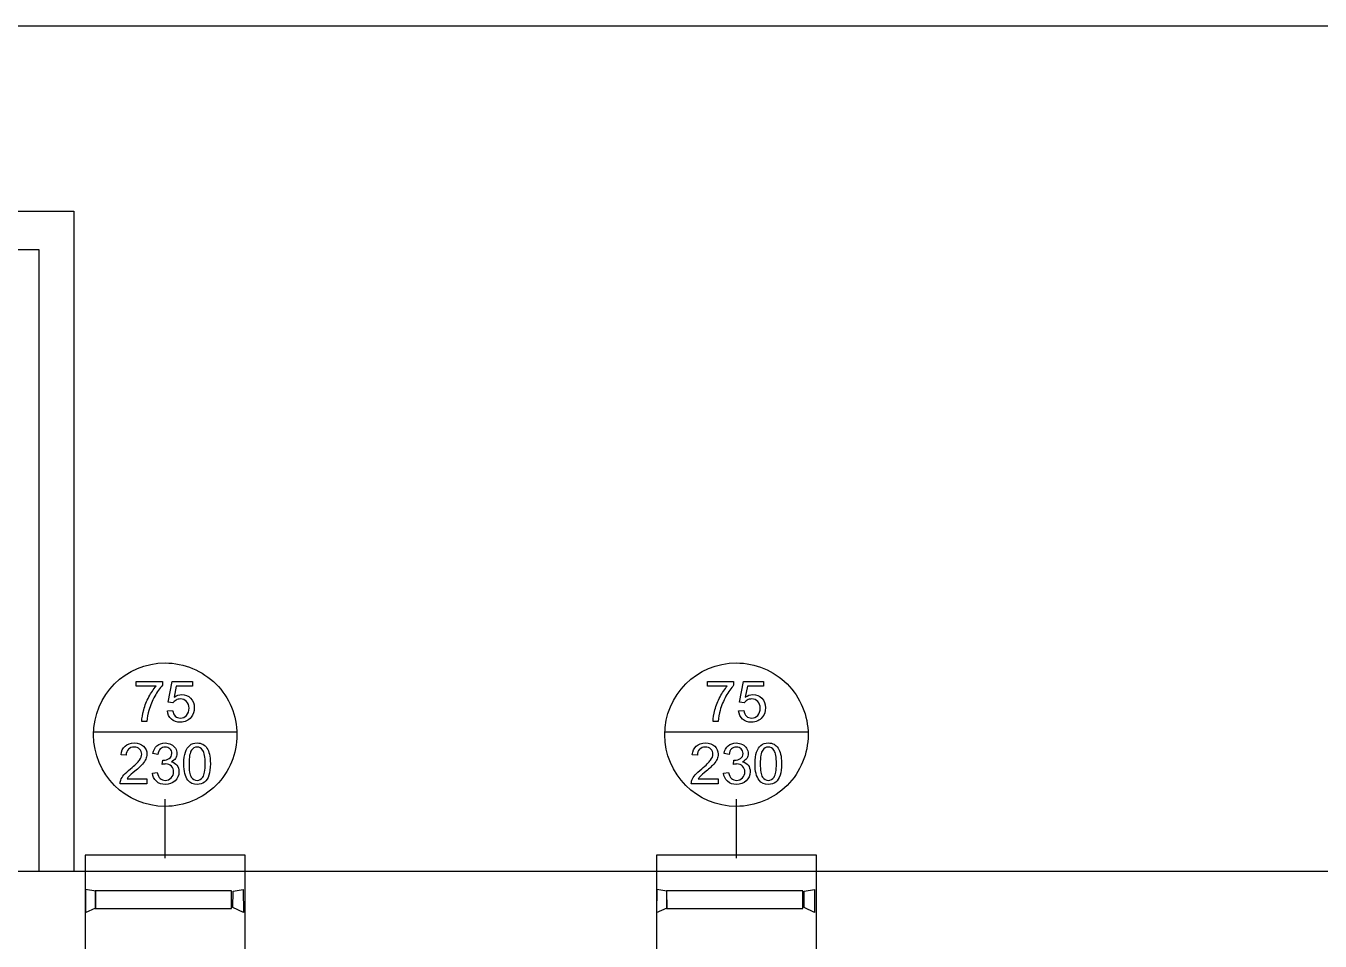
# Model space of a CAD drawing. Extents: x 2.6 to 26.4, y 3.1 to 19.6.
# Drawn here: x 13.84 to 19.85, y 15.33 to 19.58 of the extents above; entities that cross this region are included whole.
import ezdxf

# ---------------------------------------------------------------- set-up
doc = ezdxf.new("R2010")
doc.units = 0
for name, color, linetype in [('garden', 7, 'CONTINUOUS'), ('okna-drzwi_kopia', 7, 'CONTINUOUS'), ('sciany', 7, 'CONTINUOUS')]:
    doc.layers.add(name, color=color, linetype=linetype)

msp = doc.modelspace()

# ---------------------------------------------------------------- linework, layer by layer
at = {"layer": 'garden', "color": 7}
msp.add_lwpolyline([(2.592917, 19.577231), (26.405417, 19.577231), (26.405417, 3.120148), (2.592917, 3.120148)], close=True, dxfattribs=at)
at = {"layer": 'garden', "color": 1}
for points in [[(3.987098, 18.718294), (14.065407, 18.718294), (14.065407, 15.654784), (3.987098, 15.654784)], [(4.220995, 18.539201), (13.901485, 18.539201), (13.901485, 15.654783), (4.220995, 15.654783)]]:
    msp.add_lwpolyline(points, close=True, dxfattribs=at)
at = {"layer": 'okna-drzwi_kopia', "color": 7}
for points in [[(14.354028, 16.51376), (14.354028, 16.535995), (14.475999, 16.535995), (14.475999, 16.518002)], [(14.524839, 16.436259), (14.503118, 16.439086), (14.521369, 16.535866), (14.615064, 16.535866), (14.615064, 16.51376), (14.539876, 16.51376), (14.529723, 16.46312)], [(17.005775, 16.51376), (17.005775, 16.535995), (17.127746, 16.535995), (17.127746, 16.518002)], [(17.176586, 16.436259), (17.154865, 16.439086), (17.173116, 16.535866), (17.266811, 16.535866), (17.266811, 16.51376), (17.191623, 16.51376), (17.18147, 16.46312)], [(14.446309, 16.51376), (14.354028, 16.51376)], [(17.098056, 16.51376), (17.005775, 16.51376)], [(14.404152, 16.350019), (14.380375, 16.350019)], [(14.499005, 16.399372), (14.523297, 16.401428)], [(17.055899, 16.350019), (17.032122, 16.350019)], [(17.150752, 16.399372), (17.175044, 16.401428)], [(14.156251, 16.302462), (14.821708, 16.302462)], [(16.807998, 16.302462), (17.473455, 16.302462)], [(14.307703, 16.193409), (14.283925, 16.195851)], [(14.454613, 16.19739), (14.431478, 16.201503)], [(14.474788, 16.150353), (14.477358, 16.17066)], [(16.95945, 16.193409), (16.935672, 16.195851)], [(17.10636, 16.19739), (17.083225, 16.201503)], [(17.126535, 16.150353), (17.129105, 16.17066)], [(14.429162, 16.110895), (14.452296, 16.11398)], [(17.080909, 16.110895), (17.104043, 16.11398)], [(14.404099, 16.083391), (14.404099, 16.061156), (14.279558, 16.061156)], [(14.311682, 16.083391), (14.404099, 16.083391)], [(17.055846, 16.083391), (17.055846, 16.061156), (16.931305, 16.061156)], [(16.963429, 16.083391), (17.055846, 16.083391)], [(14.48898, 15.715449), (14.48898, 15.990481)], [(17.140727, 15.715449), (17.140727, 15.990481)]]:
    msp.add_lwpolyline(points, dxfattribs=at)
for points in [[(14.499005, 16.399372)], [(17.150752, 16.399372)], [(14.821707, 16.288957)], [(17.473454, 16.288957)], [(14.429165, 16.110893)], [(14.575551, 16.15408)], [(14.59933, 16.15408)], [(17.080912, 16.110893)], [(17.227298, 16.15408)], [(17.251077, 16.15408)], [(14.860438, 15.730412), (14.117522, 15.730412), (14.117522, 15.229507), (14.860438, 15.229507)], [(17.512185, 15.730412), (16.769269, 15.730412), (16.769269, 15.229507), (17.512185, 15.229507)], [(14.119217, 15.570527), (14.118197, 15.464195), (14.167142, 15.486236), (14.166542, 15.562689)], [(14.797134, 15.563843), (14.163556, 15.563843), (14.163556, 15.482778), (14.797134, 15.482778)], [(14.85105, 15.570874), (14.85207, 15.464542), (14.803126, 15.486583), (14.803726, 15.563036)], [(16.770964, 15.570527), (16.769944, 15.464195), (16.818889, 15.486236), (16.818289, 15.562689)], [(17.448881, 15.563843), (16.815303, 15.563843), (16.815303, 15.482778), (17.448881, 15.482778)], [(17.502797, 15.570874), (17.503817, 15.464542), (17.454873, 15.486583), (17.455473, 15.563036)]]:
    msp.add_lwpolyline(points, close=True, dxfattribs=at)
for points in [[(14.156252, 16.288957), (14.156252, 16.472717), (14.305219, 16.621684), (14.488979, 16.621685)], [(14.488979, 16.621685), (14.577224, 16.621685), (14.661855, 16.586629), (14.724253, 16.524231)], [(16.807999, 16.288957), (16.807999, 16.472717), (16.956966, 16.621684), (17.140726, 16.621685)], [(17.140726, 16.621685), (17.228971, 16.621685), (17.313602, 16.586629), (17.376, 16.524231)], [(14.724253, 16.524231), (14.786652, 16.461832), (14.821707, 16.377202), (14.821707, 16.288957)], [(17.376, 16.524231), (17.438399, 16.461832), (17.473454, 16.377202), (17.473454, 16.288957)], [(14.389115, 16.403742), (14.394682, 16.424735), (14.40265, 16.444956), (14.413021, 16.464406)], [(14.413021, 16.464406), (14.423474, 16.483942), (14.43457, 16.500394), (14.446309, 16.51376)], [(14.440269, 16.467105), (14.42853, 16.445942), (14.419448, 16.424178), (14.413022, 16.401814)], [(14.475999, 16.518002), (14.464004, 16.505235), (14.452094, 16.488269), (14.440269, 16.467105)], [(14.529723, 16.46312), (14.541033, 16.471003), (14.5529, 16.474945), (14.565324, 16.474945)], [(14.565324, 16.474945), (14.581775, 16.474945), (14.595656, 16.469247), (14.606967, 16.457851)], [(17.040862, 16.403742), (17.046429, 16.424735), (17.054397, 16.444956), (17.064768, 16.464406)], [(17.064768, 16.464406), (17.075221, 16.483942), (17.086317, 16.500394), (17.098056, 16.51376)], [(17.092016, 16.467105), (17.080277, 16.445942), (17.071195, 16.424178), (17.064769, 16.401814)], [(17.127746, 16.518002), (17.115751, 16.505235), (17.103841, 16.488269), (17.092016, 16.467105)], [(17.18147, 16.46312), (17.19278, 16.471003), (17.204647, 16.474945), (17.217071, 16.474945)], [(17.217071, 16.474945), (17.233522, 16.474945), (17.247403, 16.469247), (17.258714, 16.457851)], [(14.380375, 16.350019), (14.380642, 16.364842), (14.383555, 16.38275), (14.389115, 16.403742)], [(14.538977, 16.449369), (14.532977, 16.446027), (14.528264, 16.441658), (14.524839, 16.436259)], [(14.559155, 16.45451), (14.551701, 16.45451), (14.544975, 16.452796), (14.538977, 16.449369)], [(14.588202, 16.443071), (14.580833, 16.450697), (14.571151, 16.45451), (14.559155, 16.45451)], [(14.587816, 16.378423), (14.595528, 16.38682), (14.599384, 16.397958), (14.599384, 16.411839)], [(14.599384, 16.411839), (14.599384, 16.425034), (14.595657, 16.435445), (14.588202, 16.443071)], [(14.606967, 16.457851), (14.618277, 16.446455), (14.623932, 16.431803), (14.623932, 16.413895)], [(14.623932, 16.413895), (14.623932, 16.396844), (14.618962, 16.382106), (14.609023, 16.369682)], [(17.032122, 16.350019), (17.032389, 16.364842), (17.035302, 16.38275), (17.040862, 16.403742)], [(17.190724, 16.449369), (17.184724, 16.446027), (17.180011, 16.441658), (17.176586, 16.436259)], [(17.210902, 16.45451), (17.203448, 16.45451), (17.196722, 16.452796), (17.190724, 16.449369)], [(17.239949, 16.443071), (17.23258, 16.450697), (17.222898, 16.45451), (17.210902, 16.45451)], [(17.239563, 16.378423), (17.247275, 16.38682), (17.251131, 16.397958), (17.251131, 16.411839)], [(17.251131, 16.411839), (17.251131, 16.425034), (17.247404, 16.435445), (17.239949, 16.443071)], [(17.258714, 16.457851), (17.270024, 16.446455), (17.275679, 16.431803), (17.275679, 16.413895)], [(17.275679, 16.413895), (17.275679, 16.396844), (17.270709, 16.382106), (17.26077, 16.369682)], [(14.413022, 16.401814), (14.408395, 16.386049), (14.405439, 16.368783), (14.404152, 16.350019)], [(14.517513, 16.3612), (14.506717, 16.370796), (14.500548, 16.38352), (14.499005, 16.399372)], [(14.559541, 16.346805), (14.542404, 16.346805), (14.528395, 16.351603), (14.517513, 16.3612)], [(14.523297, 16.401428), (14.525097, 16.389604), (14.529253, 16.380693), (14.535764, 16.374695)], [(14.535764, 16.374695), (14.542364, 16.368783), (14.55029, 16.365827), (14.559541, 16.365827)], [(14.559541, 16.365827), (14.57068, 16.365827), (14.580105, 16.370026), (14.587816, 16.378423)], [(14.609023, 16.369682), (14.596942, 16.354431), (14.580448, 16.346805), (14.559541, 16.346805)], [(17.064769, 16.401814), (17.060142, 16.386049), (17.057186, 16.368783), (17.055899, 16.350019)], [(17.16926, 16.3612), (17.158464, 16.370796), (17.152295, 16.38352), (17.150752, 16.399372)], [(17.211288, 16.346805), (17.194151, 16.346805), (17.180142, 16.351603), (17.16926, 16.3612)], [(17.175044, 16.401428), (17.176844, 16.389604), (17.181, 16.380693), (17.187511, 16.374695)], [(17.187511, 16.374695), (17.194111, 16.368783), (17.202037, 16.365827), (17.211288, 16.365827)], [(17.211288, 16.365827), (17.222427, 16.365827), (17.231852, 16.370026), (17.239563, 16.378423)], [(17.26077, 16.369682), (17.248689, 16.354431), (17.232195, 16.346805), (17.211288, 16.346805)], [(14.488979, 15.956229), (14.305219, 15.956229), (14.156252, 16.105196), (14.156252, 16.288957)], [(14.821707, 16.288957), (14.821707, 16.200712), (14.786652, 16.116081), (14.724253, 16.053682)], [(17.140726, 15.956229), (16.956966, 15.956229), (16.807999, 16.105196), (16.807999, 16.288957)], [(17.473454, 16.288957), (17.473454, 16.200712), (17.438399, 16.116081), (17.376, 16.053682)], [(14.283925, 16.195851), (14.285552, 16.213587), (14.291678, 16.227083), (14.302305, 16.236337)], [(14.302305, 16.236337), (14.31293, 16.245676), (14.327196, 16.250346), (14.345104, 16.250346)], [(14.34459, 16.231196), (14.333451, 16.231196), (14.324539, 16.227854), (14.317856, 16.221171)], [(14.370166, 16.221685), (14.363653, 16.228025), (14.355127, 16.231196), (14.34459, 16.231196)], [(14.345104, 16.250346), (14.363183, 16.250346), (14.377492, 16.245333), (14.388031, 16.235308)], [(14.388031, 16.235308), (14.39857, 16.225283), (14.40384, 16.212859), (14.40384, 16.198036)], [(14.431478, 16.201503), (14.434305, 16.217012), (14.440731, 16.229008), (14.450757, 16.23749)], [(14.450757, 16.23749), (14.460782, 16.246059), (14.473249, 16.250343), (14.488158, 16.250343)], [(14.46618, 16.222838), (14.46018, 16.217183), (14.456324, 16.2087), (14.454613, 16.19739)], [(14.488672, 16.231321), (14.479675, 16.231321), (14.472178, 16.228494), (14.46618, 16.222838)], [(14.488158, 16.250343), (14.49844, 16.250343), (14.507908, 16.248115), (14.516562, 16.24366)], [(14.510907, 16.222967), (14.505167, 16.228537), (14.497755, 16.231321), (14.488672, 16.231321)], [(14.519517, 16.201889), (14.519517, 16.210372), (14.516647, 16.217398), (14.510907, 16.222967)], [(14.516562, 16.24366), (14.525216, 16.23929), (14.531814, 16.233292), (14.536355, 16.225666)], [(14.536355, 16.225666), (14.540982, 16.21804), (14.543295, 16.209943), (14.543295, 16.201375)], [(14.582362, 16.207804), (14.586989, 16.221427), (14.593801, 16.231924), (14.602798, 16.239293)], [(14.602798, 16.239293), (14.61188, 16.246661), (14.623276, 16.250346), (14.636986, 16.250346)], [(14.636731, 16.231195), (14.626106, 16.231195), (14.617623, 16.226697), (14.611282, 16.2177)], [(14.663721, 16.215901), (14.656524, 16.226097), (14.647527, 16.231195), (14.636731, 16.231195)], [(14.636986, 16.250346), (14.647097, 16.250346), (14.655965, 16.248289), (14.66359, 16.244177)], [(14.66359, 16.244177), (14.671216, 16.240149), (14.677514, 16.23428), (14.682484, 16.226569)], [(14.682484, 16.226569), (14.687451, 16.218943), (14.691349, 16.209603), (14.69418, 16.19855)], [(16.935672, 16.195851), (16.937299, 16.213587), (16.943425, 16.227083), (16.954052, 16.236337)], [(16.954052, 16.236337), (16.964677, 16.245676), (16.978943, 16.250346), (16.996851, 16.250346)], [(16.996337, 16.231196), (16.985198, 16.231196), (16.976286, 16.227854), (16.969603, 16.221171)], [(17.021913, 16.221685), (17.0154, 16.228025), (17.006874, 16.231196), (16.996337, 16.231196)], [(16.996851, 16.250346), (17.01493, 16.250346), (17.029239, 16.245333), (17.039778, 16.235308)], [(17.039778, 16.235308), (17.050317, 16.225283), (17.055587, 16.212859), (17.055587, 16.198036)], [(17.083225, 16.201503), (17.086052, 16.217012), (17.092478, 16.229008), (17.102504, 16.23749)], [(17.102504, 16.23749), (17.112529, 16.246059), (17.124996, 16.250343), (17.139905, 16.250343)], [(17.117927, 16.222838), (17.111927, 16.217183), (17.108071, 16.2087), (17.10636, 16.19739)], [(17.140419, 16.231321), (17.131422, 16.231321), (17.123925, 16.228494), (17.117927, 16.222838)], [(17.139905, 16.250343), (17.150187, 16.250343), (17.159655, 16.248115), (17.168309, 16.24366)], [(17.162654, 16.222967), (17.156914, 16.228537), (17.149502, 16.231321), (17.140419, 16.231321)], [(17.171264, 16.201889), (17.171264, 16.210372), (17.168394, 16.217398), (17.162654, 16.222967)], [(17.168309, 16.24366), (17.176963, 16.23929), (17.183561, 16.233292), (17.188102, 16.225666)], [(17.188102, 16.225666), (17.192729, 16.21804), (17.195042, 16.209943), (17.195042, 16.201375)], [(17.234109, 16.207804), (17.238736, 16.221427), (17.245548, 16.231924), (17.254545, 16.239293)], [(17.254545, 16.239293), (17.263627, 16.246661), (17.275023, 16.250346), (17.288733, 16.250346)], [(17.288478, 16.231195), (17.277853, 16.231195), (17.26937, 16.226697), (17.263029, 16.2177)], [(17.315468, 16.215901), (17.308271, 16.226097), (17.299274, 16.231195), (17.288478, 16.231195)], [(17.288733, 16.250346), (17.298844, 16.250346), (17.307712, 16.248289), (17.315337, 16.244177)], [(17.315337, 16.244177), (17.322963, 16.240149), (17.329261, 16.23428), (17.334231, 16.226569)], [(17.334231, 16.226569), (17.339198, 16.218943), (17.343096, 16.209603), (17.345927, 16.19855)], [(14.317856, 16.221171), (14.311173, 16.214487), (14.307788, 16.205233), (14.307703, 16.193409)], [(14.327756, 16.130817), (14.348234, 16.147611), (14.362072, 16.160892), (14.36927, 16.17066)], [(14.36927, 16.17066), (14.376467, 16.180513), (14.380066, 16.18981), (14.380066, 16.19855)], [(14.380066, 16.19855), (14.380066, 16.207718), (14.376766, 16.21543), (14.370166, 16.221685)], [(14.39921, 16.175801), (14.396123, 16.168518), (14.390982, 16.160849), (14.383787, 16.152795)], [(14.40384, 16.198036), (14.40384, 16.190496), (14.402297, 16.183084), (14.39921, 16.175801)], [(14.477358, 16.17066), (14.478898, 16.170486), (14.480141, 16.1704), (14.481088, 16.1704)], [(14.481088, 16.1704), (14.490941, 16.1704), (14.49981, 16.17297), (14.507693, 16.178112)], [(14.507693, 16.178112), (14.515576, 16.183253), (14.519517, 16.191179), (14.519517, 16.201889)], [(14.536745, 16.17914), (14.532378, 16.172457), (14.525909, 16.167144), (14.517337, 16.163203)], [(14.517337, 16.163203), (14.528476, 16.160632), (14.53713, 16.155277), (14.543299, 16.147137)], [(14.543295, 16.201375), (14.543295, 16.193235), (14.541112, 16.185823), (14.536745, 16.17914)], [(14.575552, 16.15408), (14.575552, 16.176358), (14.577822, 16.194266), (14.582362, 16.207804)], [(14.611282, 16.2177), (14.603314, 16.206219), (14.59933, 16.185012), (14.59933, 16.15408)], [(14.674646, 16.15408), (14.674646, 16.185098), (14.671004, 16.205704), (14.663721, 16.215901)], [(14.69418, 16.19855), (14.697007, 16.187583), (14.69842, 16.172759), (14.69842, 16.15408)], [(16.969603, 16.221171), (16.96292, 16.214487), (16.959535, 16.205233), (16.95945, 16.193409)], [(16.979503, 16.130817), (16.999981, 16.147611), (17.013819, 16.160892), (17.021017, 16.17066)], [(17.021017, 16.17066), (17.028214, 16.180513), (17.031813, 16.18981), (17.031813, 16.19855)], [(17.031813, 16.19855), (17.031813, 16.207718), (17.028513, 16.21543), (17.021913, 16.221685)], [(17.050957, 16.175801), (17.04787, 16.168518), (17.042729, 16.160849), (17.035534, 16.152795)], [(17.055587, 16.198036), (17.055587, 16.190496), (17.054044, 16.183084), (17.050957, 16.175801)], [(17.129105, 16.17066), (17.130645, 16.170486), (17.131888, 16.1704), (17.132835, 16.1704)], [(17.132835, 16.1704), (17.142688, 16.1704), (17.151557, 16.17297), (17.15944, 16.178112)], [(17.15944, 16.178112), (17.167323, 16.183253), (17.171264, 16.191179), (17.171264, 16.201889)], [(17.188492, 16.17914), (17.184125, 16.172457), (17.177656, 16.167144), (17.169084, 16.163203)], [(17.169084, 16.163203), (17.180223, 16.160632), (17.188877, 16.155277), (17.195046, 16.147137)], [(17.195042, 16.201375), (17.195042, 16.193235), (17.192859, 16.185823), (17.188492, 16.17914)], [(17.227299, 16.15408), (17.227299, 16.176358), (17.229569, 16.194266), (17.234109, 16.207804)], [(17.263029, 16.2177), (17.255061, 16.206219), (17.251077, 16.185012), (17.251077, 16.15408)], [(17.326393, 16.15408), (17.326393, 16.185098), (17.322751, 16.205704), (17.315468, 16.215901)], [(17.345927, 16.19855), (17.348754, 16.187583), (17.350167, 16.172759), (17.350167, 16.15408)], [(14.297424, 16.102284), (14.30445, 16.11051), (14.314561, 16.120021), (14.327756, 16.130817)], [(14.348185, 16.119635), (14.334304, 16.107982), (14.325393, 16.100056), (14.321452, 16.095858)], [(14.383787, 16.152795), (14.376675, 16.144741), (14.364808, 16.133687), (14.348185, 16.119635)], [(14.447801, 16.072592), (14.436919, 16.082446), (14.430707, 16.095213), (14.429165, 16.110893)], [(14.452296, 16.11398), (14.454949, 16.100871), (14.459448, 16.091403), (14.465791, 16.085576)], [(14.491111, 16.152924), (14.486738, 16.152924), (14.481297, 16.152067), (14.474788, 16.150353)], [(14.517587, 16.142513), (14.510647, 16.149454), (14.501822, 16.152924), (14.491111, 16.152924)], [(14.516688, 16.088275), (14.524228, 16.095816), (14.527998, 16.105155), (14.527998, 16.116294)], [(14.527998, 16.116294), (14.527998, 16.126919), (14.524528, 16.135658), (14.517587, 16.142513)], [(14.552549, 16.116805), (14.552549, 16.100354), (14.546551, 16.086387), (14.534556, 16.074906)], [(14.543299, 16.147137), (14.549466, 16.139083), (14.552549, 16.128972), (14.552549, 16.116805)], [(14.594188, 16.077479), (14.581763, 16.093159), (14.575551, 16.118693), (14.575551, 16.15408)], [(14.59933, 16.15408), (14.59933, 16.123148), (14.602929, 16.102541), (14.610126, 16.092259)], [(14.663721, 16.092388), (14.671004, 16.10267), (14.674646, 16.123234), (14.674646, 16.15408)], [(14.69842, 16.15408), (14.69842, 16.131974), (14.69615, 16.114109), (14.69161, 16.100485)], [(16.949171, 16.102284), (16.956197, 16.11051), (16.966308, 16.120021), (16.979503, 16.130817)], [(16.999932, 16.119635), (16.986051, 16.107982), (16.97714, 16.100056), (16.973199, 16.095858)], [(17.035534, 16.152795), (17.028422, 16.144741), (17.016555, 16.133687), (16.999932, 16.119635)], [(17.099548, 16.072592), (17.088666, 16.082446), (17.082454, 16.095213), (17.080912, 16.110893)], [(17.104043, 16.11398), (17.106696, 16.100871), (17.111195, 16.091403), (17.117538, 16.085576)], [(17.142858, 16.152924), (17.138485, 16.152924), (17.133044, 16.152067), (17.126535, 16.150353)], [(17.169334, 16.142513), (17.162394, 16.149454), (17.153569, 16.152924), (17.142858, 16.152924)], [(17.168435, 16.088275), (17.175975, 16.095816), (17.179745, 16.105155), (17.179745, 16.116294)], [(17.179745, 16.116294), (17.179745, 16.126919), (17.176275, 16.135658), (17.169334, 16.142513)], [(17.204296, 16.116805), (17.204296, 16.100354), (17.198298, 16.086387), (17.186303, 16.074906)], [(17.195046, 16.147137), (17.201213, 16.139083), (17.204296, 16.128972), (17.204296, 16.116805)], [(17.245935, 16.077479), (17.23351, 16.093159), (17.227298, 16.118693), (17.227298, 16.15408)], [(17.251077, 16.15408), (17.251077, 16.123148), (17.254676, 16.102541), (17.261873, 16.092259)], [(17.315468, 16.092388), (17.322751, 16.10267), (17.326393, 16.123234), (17.326393, 16.15408)], [(17.350167, 16.15408), (17.350167, 16.131974), (17.347897, 16.114109), (17.343357, 16.100485)], [(14.279558, 16.061156), (14.279358, 16.066725), (14.280258, 16.07208), (14.282258, 16.077222)], [(14.282258, 16.077222), (14.285431, 16.085704), (14.290487, 16.094059), (14.297424, 16.102284)], [(14.321452, 16.095858), (14.317512, 16.091745), (14.314255, 16.08759), (14.311682, 16.083391)], [(14.489058, 16.057812), (14.472521, 16.057812), (14.458768, 16.062738), (14.447801, 16.072592)], [(14.465791, 16.085576), (14.472218, 16.079835), (14.480015, 16.076965), (14.489183, 16.076965)], [(14.724253, 16.053682), (14.661855, 15.991284), (14.577224, 15.956229), (14.488979, 15.956229)], [(14.534556, 16.074906), (14.52256, 16.06351), (14.507394, 16.057812), (14.489058, 16.057812)], [(14.489183, 16.076965), (14.500065, 16.076965), (14.509233, 16.080735), (14.516688, 16.088275)], [(14.636987, 16.057943), (14.618822, 16.057943), (14.604555, 16.064455), (14.594188, 16.077479)], [(14.610126, 16.092259), (14.617409, 16.082063), (14.626363, 16.076965), (14.636988, 16.076965)], [(14.671174, 16.068996), (14.662177, 16.061627), (14.650782, 16.057943), (14.636987, 16.057943)], [(14.636988, 16.076965), (14.647613, 16.076965), (14.656524, 16.082106), (14.663721, 16.092388)], [(14.69161, 16.100485), (14.68707, 16.086947), (14.680258, 16.076451), (14.671174, 16.068996)], [(16.931305, 16.061156), (16.931105, 16.066725), (16.932005, 16.07208), (16.934005, 16.077222)], [(16.934005, 16.077222), (16.937178, 16.085704), (16.942234, 16.094059), (16.949171, 16.102284)], [(16.973199, 16.095858), (16.969259, 16.091745), (16.966002, 16.08759), (16.963429, 16.083391)], [(17.140805, 16.057812), (17.124268, 16.057812), (17.110515, 16.062738), (17.099548, 16.072592)], [(17.117538, 16.085576), (17.123965, 16.079835), (17.131762, 16.076965), (17.14093, 16.076965)], [(17.376, 16.053682), (17.313602, 15.991284), (17.228971, 15.956229), (17.140726, 15.956229)], [(17.186303, 16.074906), (17.174307, 16.06351), (17.159141, 16.057812), (17.140805, 16.057812)], [(17.14093, 16.076965), (17.151812, 16.076965), (17.16098, 16.080735), (17.168435, 16.088275)], [(17.288734, 16.057943), (17.270569, 16.057943), (17.256302, 16.064455), (17.245935, 16.077479)], [(17.261873, 16.092259), (17.269156, 16.082063), (17.27811, 16.076965), (17.288735, 16.076965)], [(17.322921, 16.068996), (17.313924, 16.061627), (17.302529, 16.057943), (17.288734, 16.057943)], [(17.288735, 16.076965), (17.29936, 16.076965), (17.308271, 16.082106), (17.315468, 16.092388)], [(17.343357, 16.100485), (17.338817, 16.086947), (17.332005, 16.076451), (17.322921, 16.068996)]]:
    msp.add_open_spline(points, degree=3, dxfattribs=at)
at = {"layer": 'sciany', "color": 7}
msp.add_lwpolyline([(23.968408, 6.261146), (23.968408, 15.314498), (23.546935, 15.314498), (22.551181, 15.314498), (22.551181, 15.1296), (22.551181, 14.895764), (23.546935, 14.893024), (23.546935, 12.865291), (20.359925, 12.865291), (20.042083, 12.865291), (20.042084, 13.618862), (20.042084, 14.593142), (20.663959, 14.589832), (20.663959, 14.893021), (21.484787, 14.893021), (21.484787, 15.111095), (21.484787, 15.314494), (20.186003, 15.314494), (20.186003, 15.654783), (4.891484, 15.654783)], dxfattribs=at)

doc.saveas('drawing.dxf')
